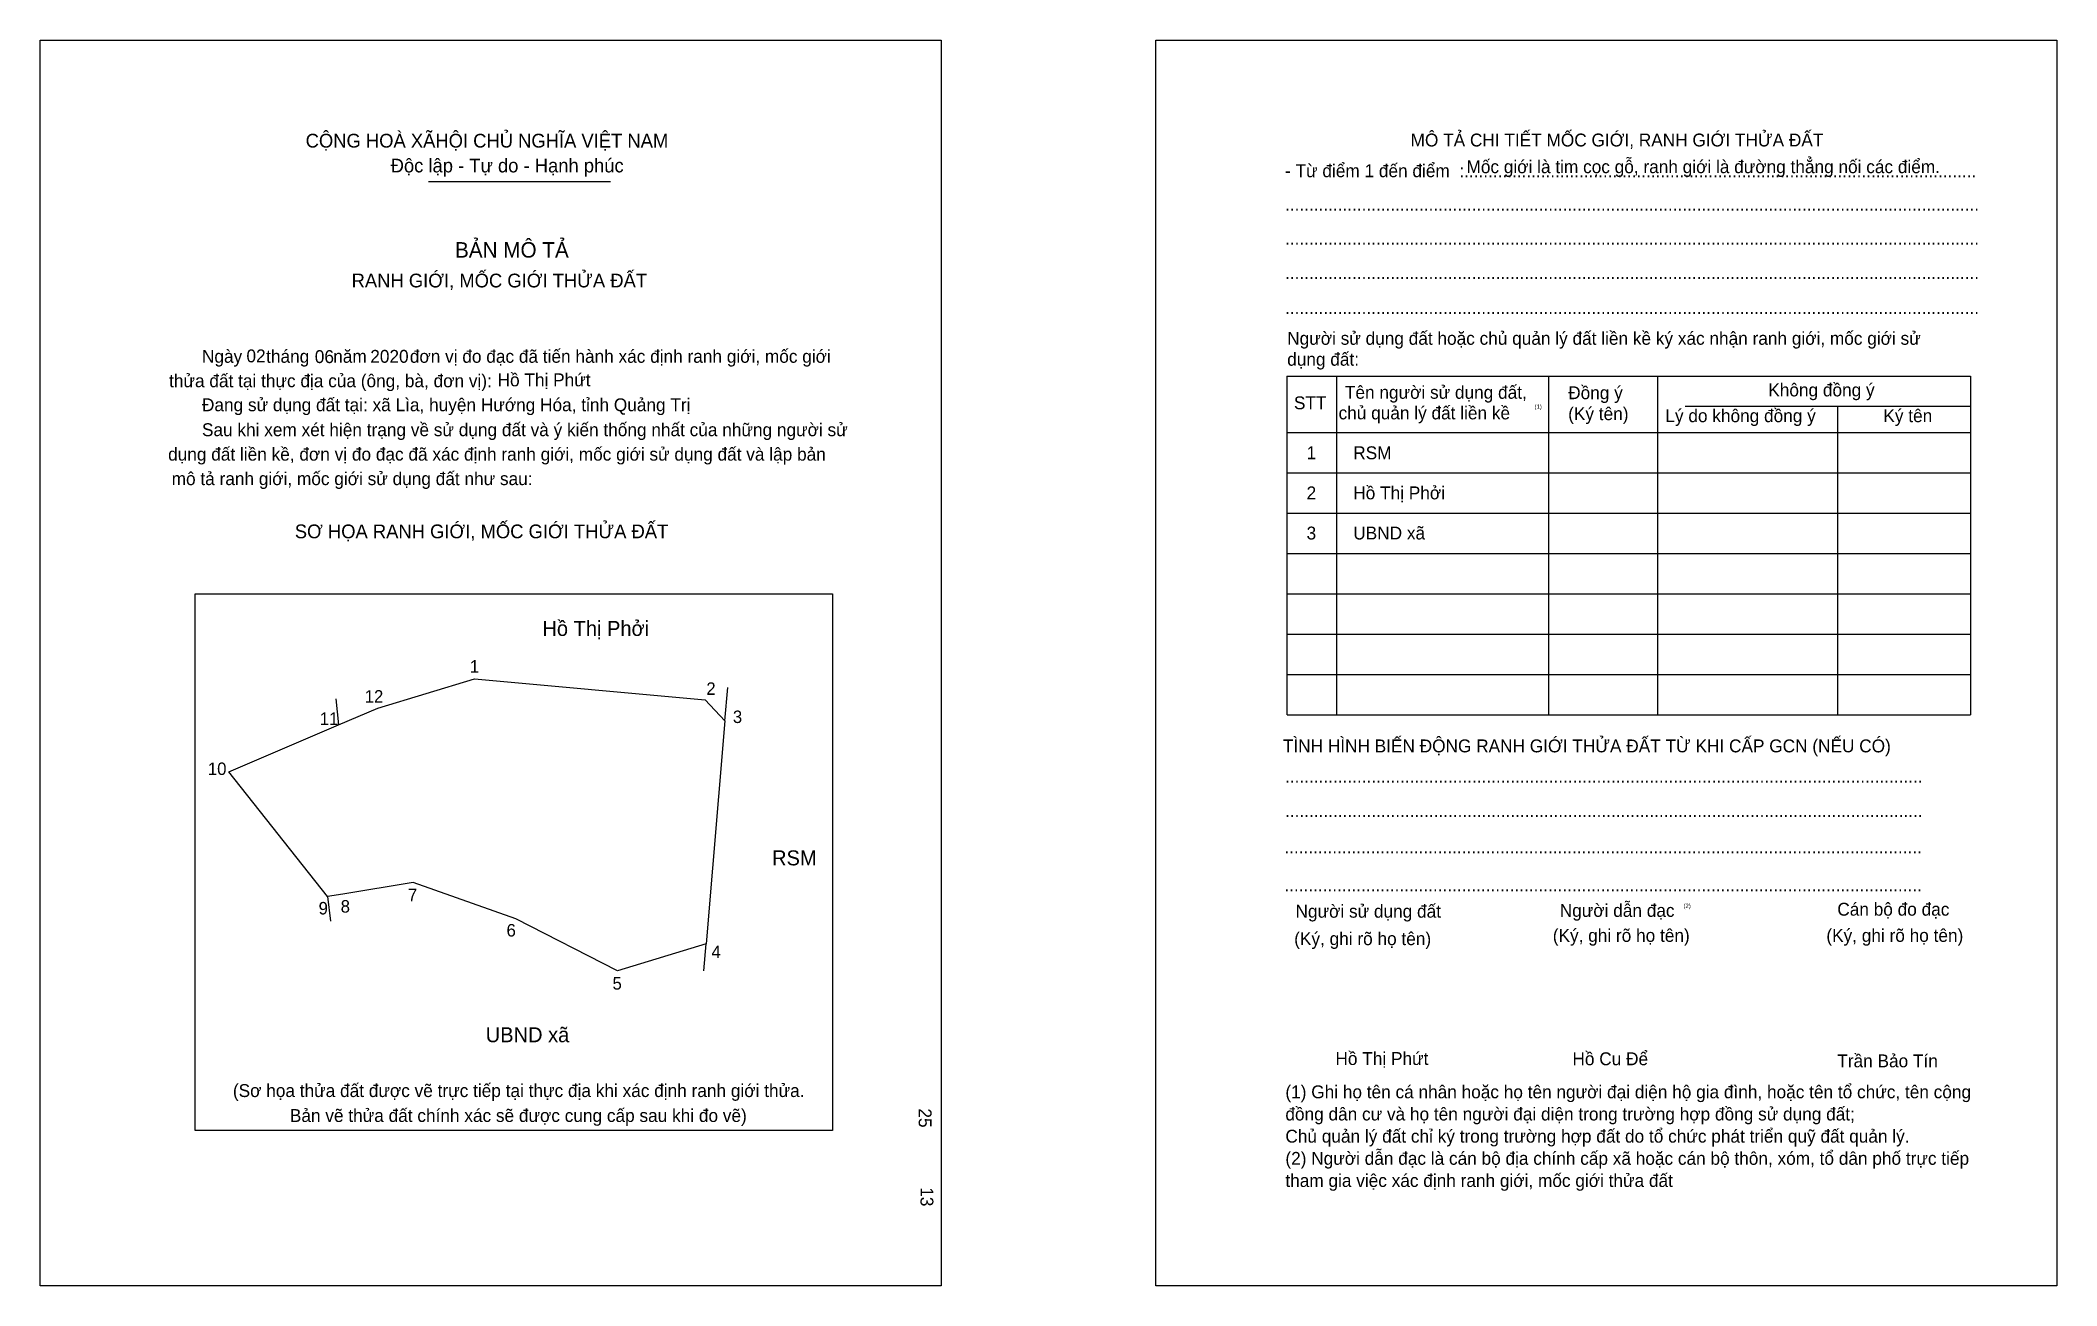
# Model space of a CAD drawing. Extents: x 549453 to 550044, y 1824875 to 1825240.
import ezdxf

# ---------------------------------------------------------------- set-up
doc = ezdxf.new("R2010")
doc.units = 0
for name, color, linetype in [('bmtKhungInTrang1', 7, 'Continuous'), ('bmtKhungInTrang2', 7, 'Continuous'), ('bmtNoiDung', 7, 'Continuous'), ('bmtTemplate', 7, 'Continuous'), ('CanhThua', 7, 'Continuous'), ('RauThua', 7, 'Continuous'), ('SoHieuDinhThua', 7, 'Continuous'), ('TenChuLanCan', 7, 'Continuous')]:
    doc.layers.add(name, color=color, linetype=linetype)

msp = doc.modelspace()

# ---------------------------------------------------------------- linework, layer by layer
at = {"layer": 'bmtKhungInTrang1'}
msp.add_lwpolyline([(549453.06, 1825240.07), (549717.08, 1825240.07), (549717.08, 1824874.89), (549453.06, 1824874.89)], close=True, dxfattribs=at)
at = {"layer": 'bmtKhungInTrang2'}
msp.add_lwpolyline([(549780.04, 1825240.07), (550044.07, 1825240.07), (550044.07, 1824874.89), (549780.04, 1824874.89)], close=True, dxfattribs=at)
at = {"layer": 'bmtTemplate'}
for p, q in [((549566.84, 1825198.68), (549620.23, 1825198.68)), ((549833.01, 1825141.57), (549833.01, 1825042.3)), ((549895.12, 1825141.57), (549895.12, 1825042.3)), ((549927.07, 1825141.69), (549927.07, 1825042.3)), ((550018.79, 1825141.57), (550018.79, 1825042.3)), ((549935.18, 1825132.83), (550018.79, 1825132.83)), ((549818.53, 1825125.03), (550018.79, 1825125.03)), ((549818.53, 1825113.21), (550018.79, 1825113.21)), ((549818.53, 1825101.39), (550018.79, 1825101.39)), ((549818.53, 1825089.57), (550018.79, 1825089.57)), ((549818.53, 1825077.75), (550018.79, 1825077.75)), ((549818.53, 1825065.93), (550018.79, 1825065.93)), ((549818.53, 1825054.12), (550018.79, 1825054.12)), ((549818.53, 1825042.3), (550018.79, 1825042.3))]:
    msp.add_line(p, q, dxfattribs=at)
for points in [[(549818.4, 1825141.57), (550018.79, 1825141.57)], [(549818.4, 1825141.57), (549818.4, 1825042.3)], [(549979.81, 1825132.71), (549979.81, 1825042.3)]]:
    msp.add_lwpolyline(points, dxfattribs=at)
msp.add_lwpolyline([(549498.49, 1824920.37), (549498.49, 1825077.74), (549685.3, 1825077.74), (549685.3, 1824920.37)], close=True, dxfattribs=at)
at = {"layer": 'CanhThua'}
for p, q in [((549551.98, 1825044.24), (549580.36, 1825052.85)), ((549580.36, 1825052.85), (549647.92, 1825046.68)), ((549540.49, 1825039.32), (549551.98, 1825044.24)), ((549647.92, 1825046.68), (549653.73, 1825040.51)), ((549508.33, 1825025.57), (549540.49, 1825039.32)), ((549653.73, 1825040.51), (549648.2, 1824975.11)), ((549537.19, 1824989), (549508.33, 1825025.57)), ((549562.36, 1824993.1), (549541.71, 1824989.73)), ((549592.41, 1824982.47), (549562.36, 1824993.1)), ((549541.71, 1824989.73), (549537.19, 1824989)), ((549622.28, 1824967.19), (549592.41, 1824982.47)), ((549648.2, 1824975.11), (549622.28, 1824967.19))]:
    msp.add_line(p, q, dxfattribs=at)
at = {"layer": 'RauThua'}
for p, q in [((549653.73, 1825040.51), (549654.56, 1825050.31)), ((549539.69, 1825046.95), (549540.49, 1825039.32)), ((549537.19, 1824989), (549538.08, 1824981.75)), ((549647.53, 1824967.25), (549648.2, 1824975.11))]:
    msp.add_line(p, q, dxfattribs=at)

# ---------------------------------------------------------------- texts
at = {"layer": 'bmtNoiDung'}
for s, height, p in [('02', 3.778, (549513.48, 1825145.64)), ('06', 3.778, (549533.51, 1825145.43)), ('2020', 3.778, (549549.77, 1825145.51)), ('Hồ Thị Phứt', 3.7777, (549587.09, 1825138.61)), ('1', 3.78, (549824.21, 1825117.23)), ('RSM ', 3.778, (549837.89, 1825117.23)), ('2', 3.78, (549824.21, 1825105.47)), ('Hồ Thị Phởi ', 3.7777, (549837.89, 1825105.47)), ('3', 3.78, (549824.21, 1825093.7)), ('UBND xã ', 3.778, (549837.89, 1825093.7)), ('Hồ Thị Phứt', 3.7777, (549832.67, 1824939.61))]:
    msp.add_text(s, height=height, dxfattribs=at).set_placement(p)
for s, p in [('25', (549710.51, 1824926.87)), ('13', (549711.05, 1824903.76))]:
    msp.add_text(s, height=3.778, rotation=270, dxfattribs=at).set_placement(p)
at = {"layer": 'bmtTemplate'}
for s, height, p in [('CỘNG HOÀ XÃHỘI CHỦ NGHĨA VIỆT NAM', 4.0295, (549530.83, 1825208.62)), ('MÔ TẢ CHI TIẾT MỐC GIỚI, RANH GIỚI THỬA ĐẤT', 3.7762, (549854.7, 1825208.94)), ('Độc lập - Tự do - Hạnh phúc', 4.0295, (549555.75, 1825201.33)), ('- Từ điểm 1 đến điểm  :...........................................................................................................', 3.77622, (549817.89, 1825199.93)), ('Mốc giới là tim cọc gỗ, ranh giới là đường thẳng nối các điểm.', 3.7762, (549871.08, 1825201.11)), ('.................................................................................................................................................', 3.77622, (549817.89, 1825190.15)), ('BẢN MÔ TẢ', 4.533, (549574.61, 1825176.35)), ('.................................................................................................................................................', 3.77622, (549817.89, 1825180.1)), ('RANH GIỚI, MỐC GIỚI THỬA ĐẤT', 4.0295, (549544.31, 1825167.61)), ('.................................................................................................................................................', 3.77622, (549817.89, 1825170.06)), ('.................................................................................................................................................', 3.77622, (549817.89, 1825159.77)), ('Ngày     tháng     năm         đơn vị đo đạc đã tiến hành xác định ranh giới, mốc giới ', 3.7777, (549500.44, 1825145.51)), ('Người sử dụng đất hoặc chủ quản lý đất liền kề ký xác nhận ranh giới, mốc giới sử', 3.7762, (549818.53, 1825150.79)), ('dụng đất:', 3.776, (549818.53, 1825144.65)), ('thửa đất tại thực địa của (ông, bà, đơn vị):', 3.7777, (549490.8, 1825138.34)), ('Tên người sử dụng đất,', 3.7762, (549835.45, 1825134.96)), ('Đồng ý', 3.776, (549900.89, 1825134.84)), ('Không đồng ý', 3.7762, (549959.54, 1825135.66)), ('Đang sử dụng đất tại: xã Lìa, huyện Hướng Hóa, tỉnh Quảng Trị', 3.7777, (549500.44, 1825131.3)), ('STT', 3.776, (549820.5, 1825131.88)), ('chủ quản lý đất liền kề', 3.7762, (549833.59, 1825128.92)), ('(1)', 1.259, (549891.03, 1825132.02)), ('(Ký tên)', 3.776, (549900.89, 1825128.69)), ('Lý do không đồng ý', 3.7762, (549929.38, 1825128.1)), ('Ký tên', 3.776, (549993.28, 1825128.1)), ('Sau khi xem xét hiện trạng về sử dụng đất và ý kiến thống nhất của những người sử ', 3.7777, (549500.44, 1825123.99)), ('dụng đất liền kề, đơn vị đo đạc đã xác định ranh giới, mốc giới sử dụng đất và lập bản', 3.7777, (549490.52, 1825116.82)), ('mô tả ranh giới, mốc giới sử dụng đất như sau:', 3.7777, (549491.56, 1825109.64)), ('SƠ HỌA RANH GIỚI, MỐC GIỚI THỬA ĐẤT', 4.0295, (549527.65, 1825094.06)), ('TÌNH HÌNH BIẾN ĐỘNG RANH GIỚI THỬA ĐẤT TỪ KHI CẤP GCN (NẾU CÓ)', 3.7762, (549817.25, 1825031.28)), ('.....................................................................................................................................', 3.78188, (549817.89, 1825022.39)), ('.....................................................................................................................................', 3.78188, (549817.89, 1825012.34)), ('.....................................................................................................................................', 3.78188, (549817.69, 1825001.71)), ('.....................................................................................................................................', 3.78188, (549817.69, 1824990.48)), ('Người sử dụng đất', 3.7762, (549820.97, 1824982.8)), ('Người dẫn đạc', 3.7762, (549898.42, 1824983.04)), ('(2)', 1.259, (549934.69, 1824985.64)), ('Cán bộ đo đạc', 3.7762, (549979.77, 1824983.39)), ('(Ký, ghi rõ họ tên)', 3.7762, (549820.58, 1824974.76)), ('(Ký, ghi rõ họ tên)', 3.7762, (549896.37, 1824975.71)), ('(Ký, ghi rõ họ tên)', 3.7762, (549976.56, 1824975.71)), ('Hồ Cu Để', 3.776, (549902.14, 1824939.54)), ('Trần Bảo Tín', 3.7762, (549979.77, 1824938.93)), ('(Sơ họa thửa đất được vẽ trực tiếp tại thực địa khi xác định ranh giới thửa.', 3.7777, (549509.51, 1824930.21)), ('(1) Ghi họ tên cá nhân hoặc họ tên người đại diện hộ gia đình, hoặc tên tổ chức, tên cộng', 3.7762, (549818, 1824929.84)), ('Bản vẽ thửa đất chính xác sẽ được cung cấp sau khi đo vẽ)', 3.7777, (549526.21, 1824922.9)), ('đồng dân cư và họ tên người đại diện trong trường hợp đồng sử dụng đất;', 3.7762, (549818, 1824923.34)), ('Chủ quản lý đất chỉ ký trong trường hợp đất do tổ chức phát triển quỹ đất quản lý.', 3.7762, (549818, 1824916.84)), ('(2) Người dẫn đạc là cán bộ địa chính cấp xã hoặc cán bộ thôn, xóm, tổ dân phố trực tiếp', 3.7762, (549818, 1824910.34)), ('tham gia việc xác định ranh giới, mốc giới thửa đất', 3.7762, (549818, 1824903.84))]:
    msp.add_text(s, height=height, dxfattribs=at).set_placement(p)
at = {"layer": 'SoHieuDinhThua'}
for s, height, p in [('1', 3.66, (549578.97, 1825054.67)), ('12', 3.662, (549548.14, 1825045.85)), ('2', 3.66, (549648.28, 1825048.14)), ('3', 3.66, (549656.06, 1825039.88)), ('11', 3.662, (549534.96, 1825039.34)), ('10', 3.662, (549502.17, 1825024.64)), ('7', 3.66, (549560.8, 1824987.62)), ('9', 3.66, (549534.63, 1824983.75)), ('8', 3.66, (549541.1, 1824984.29)), ('6', 3.66, (549589.71, 1824977.28)), ('4', 3.66, (549649.79, 1824970.98)), ('5', 3.66, (549620.78, 1824961.71))]:
    msp.add_text(s, height=height, dxfattribs=at).set_placement(p)
at = {"layer": 'TenChuLanCan'}
for s, height, p in [('Hồ Thị Phởi', 4.3949, (549600.22, 1825065.42)), ('RSM', 4.395, (549667.54, 1824998.14)), ('UBND xã', 4.395, (549583.61, 1824946.28))]:
    msp.add_text(s, height=height, dxfattribs=at).set_placement(p)

doc.saveas('drawing.dxf')
